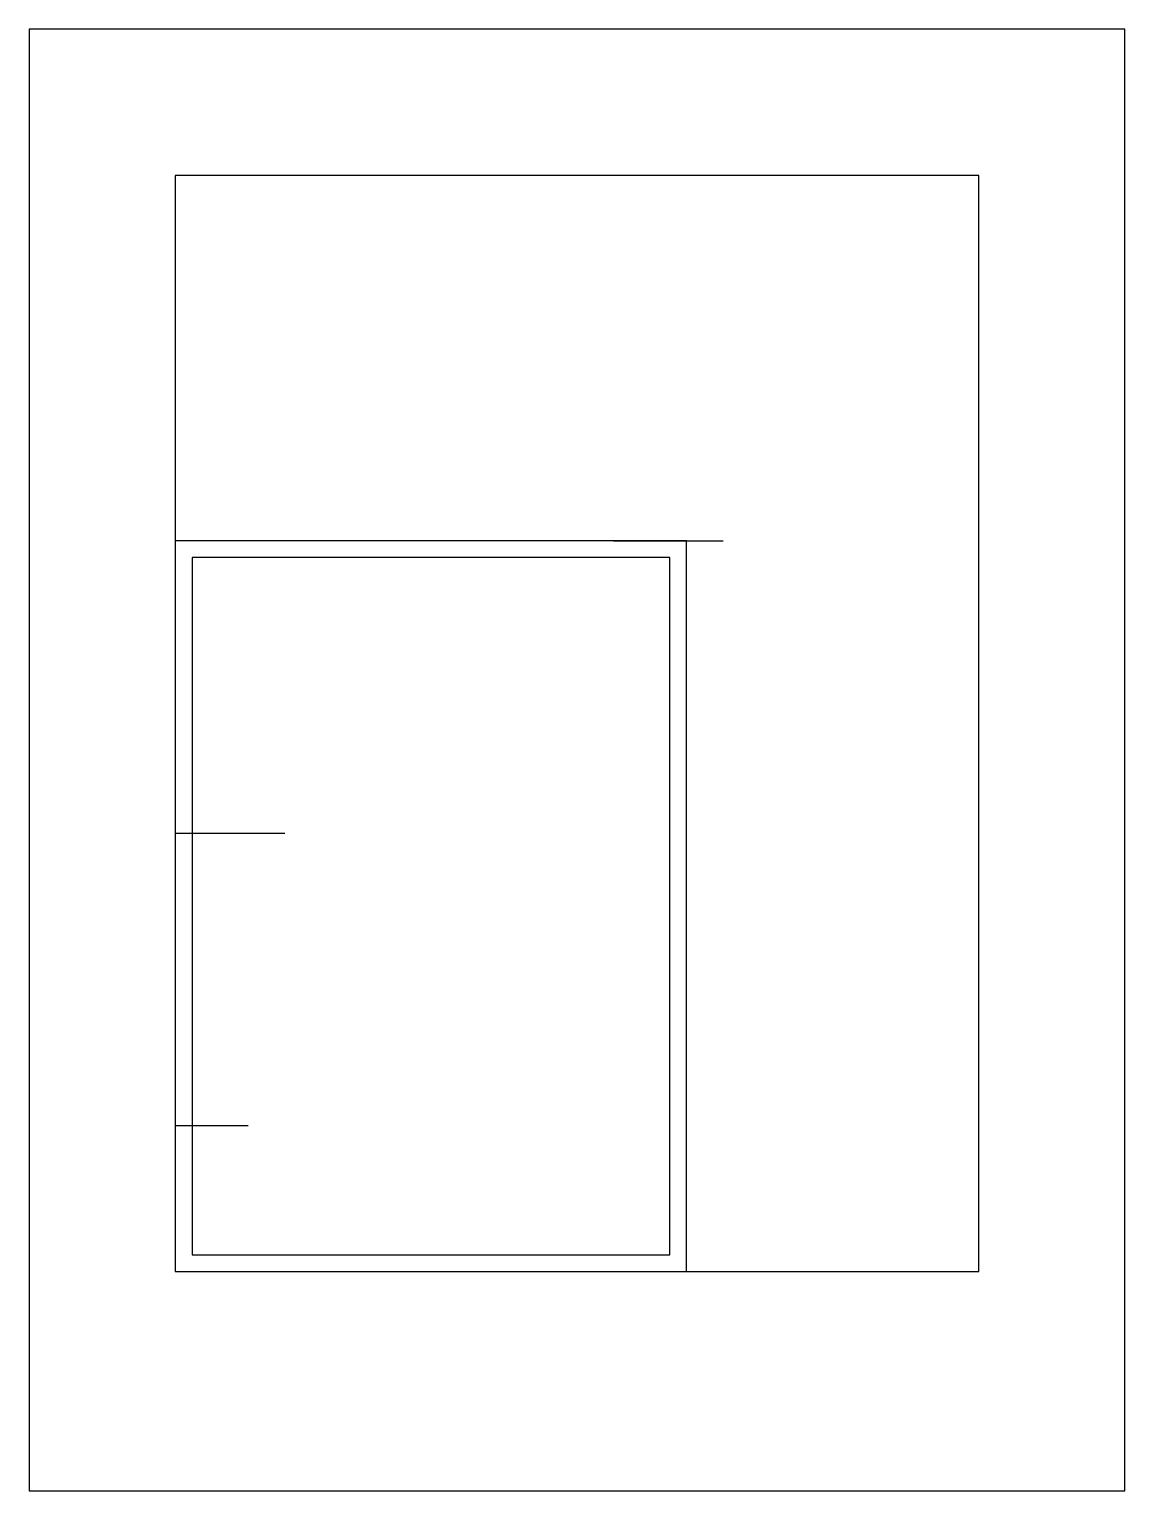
# Model space of a CAD drawing. Header units: millimetres. Extents: x 0 to 15000, y 0 to 20000.
import ezdxf

# ---------------------------------------------------------------- set-up
doc = ezdxf.new("R2010")
doc.units = ezdxf.units.MM
for name, color, linetype in [('_CARPET AREA', 8, 'Continuous'), ('_DOOR', 1, 'Continuous'), ('_MARGINLINE', 2, 'Continuous'), ('_PLOT', 1, 'Continuous'), ('_PROPOSED WORK', 7, 'Continuous'), ('_RESIMAIN', 4, 'Continuous'), ('_WINDOW', 5, 'Continuous')]:
    doc.layers.add(name, color=color, linetype=linetype)

# ---------------------------------------------------------------- blocks, each defined once
blk = doc.blocks.new('PREDCR_D1')
at = {"color": 1}
blk.add_line((0, 0), (1000, 0), dxfattribs=at)
blk = doc.blocks.new('PREDCR_W1')
at = {"color": 5}
blk.add_line((0, 0), (1500, 0), dxfattribs=at)

msp = doc.modelspace()

# ---------------------------------------------------------------- linework, layer by layer
at = {"layer": '_CARPET AREA'}
msp.add_lwpolyline([(2230, 3230), (8770, 3230), (8770, 12770), (2230, 12770)], close=True, dxfattribs=at)
at = {"layer": '_MARGINLINE'}
msp.add_lwpolyline([(2000, 3000), (13000, 3000), (13000, 18000), (2000, 18000)], close=True, dxfattribs=at)
at = {"layer": '_PLOT'}
msp.add_lwpolyline([(0, 0), (15000, 0), (15000, 20000), (0, 20000)], close=True, dxfattribs=at)
at = {"layer": '_PROPOSED WORK'}
msp.add_lwpolyline([(2000, 3000), (13000, 3000), (13000, 18000), (2000, 18000)], close=True, dxfattribs=at)
at = {"layer": '_RESIMAIN'}
msp.add_lwpolyline([(2000, 3000), (9000, 3000), (9000, 13000), (2000, 13000)], close=True, dxfattribs=at)

# ---------------------------------------------------------------- block references
at = {"layer": '_DOOR'}
for p in [(2000, 5000), (5000, 3000)]:
    msp.add_blockref('PREDCR_D1', p, dxfattribs=at)
at = {"layer": '_WINDOW'}
for p in [(8000, 13000), (2000, 9000)]:
    msp.add_blockref('PREDCR_W1', p, dxfattribs=at)

doc.saveas('drawing.dxf')
